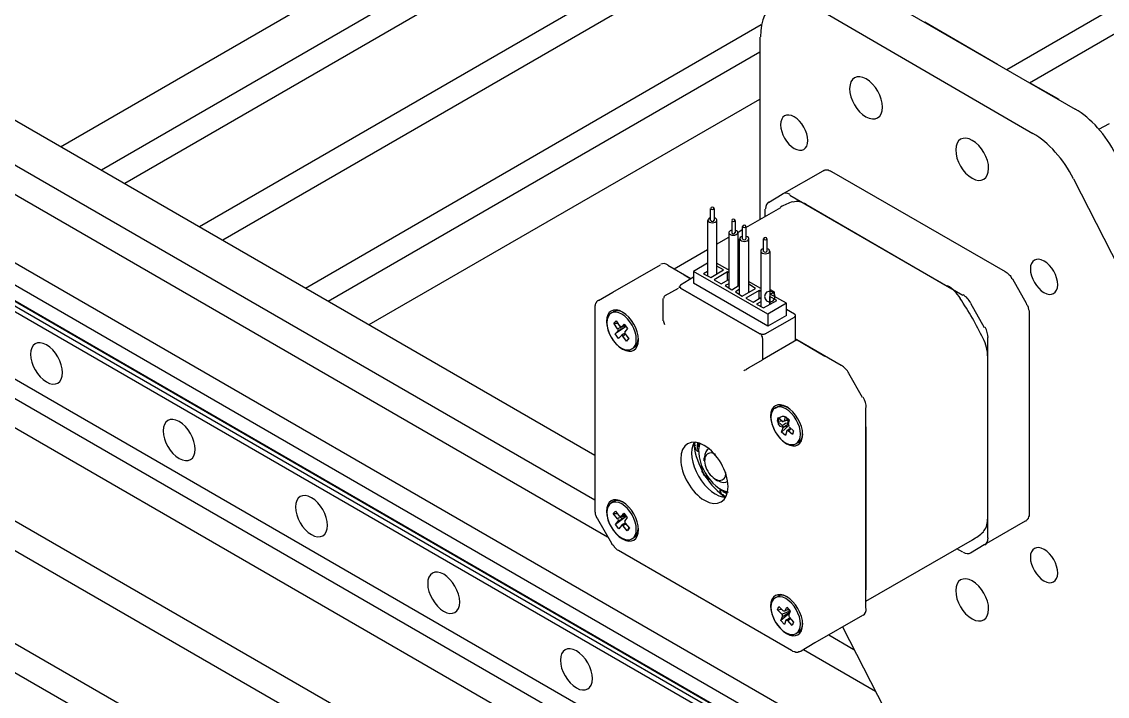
# Model space of a CAD drawing. Extents: x 23 to 317, y -101 to 289.
# Drawn here: x 76.34 to 110.6, y 90.76 to 112.04 of the extents above; entities that cross this region are included whole.
import ezdxf

# ---------------------------------------------------------------- set-up
doc = ezdxf.new("R2010")
doc.units = 0
doc.layers.get('0').update_dxf_attribs({"linetype": 'CONTINUOUS'})

msp = doc.modelspace()

# ---------------------------------------------------------------- linework, layer by layer
at = {"color": 7}
for points in [[(77.567751, 108.09387), (157.13057, 154.036483)], [(78.858526, 107.358428), (157.13057, 152.550589)], [(79.593968, 106.938175), (157.13057, 151.710084)], [(81.950385, 105.572354), (157.13057, 148.978442)], [(82.685827, 105.152102), (157.13057, 148.137937)], [(107.420693, 110.525331), (157.13057, 139.237588)], [(108.141126, 110.105078), (157.13057, 138.397083)], [(102.647824, 113.286991), (109.581992, 109.279582)], [(108.246189, 108.499113), (101.312022, 112.521531)], [(107.135522, 110.69043), (104.839141, 112.026233)], [(70.843709, 111.981206), (94.422881, 98.368024)], [(85.297396, 103.63619), (99.676038, 111.951188)], [(99.631011, 111.545944), (99.631011, 105.797489)], [(69.793078, 111.170719), (94.422881, 96.957176)], [(86.017829, 103.215938), (99.631011, 111.080665)], [(68.742446, 110.855529), (94.828125, 95.786473)], [(109.071685, 109.579763), (108.186153, 110.090069)], [(67.511707, 109.399654), (104.854151, 87.846701)], [(87.308605, 102.480496), (99.631011, 109.594772)], [(66.911346, 109.054447), (105.364457, 86.841096)], [(66.250949, 108.589167), (105.979827, 85.655383)], [(66.341003, 108.724249), (105.829737, 85.925546)], [(66.461075, 108.799294), (105.739683, 86.105654)], [(66.491093, 108.799294), (105.724674, 86.135672)], [(110.332443, 108.649203), (110.662642, 108.829312)], [(99.901174, 106.337814), (100.336435, 106.592968), (101.627211, 107.32841), (101.64222, 107.343419), (101.657229, 107.343419), (101.672238, 107.358428), (101.687247, 107.358428), (101.702256, 107.358428), (101.717265, 107.358428), (101.747283, 107.358428), (101.762292, 107.358428), (101.79231, 107.358428), (101.822328, 107.343419), (101.867355, 107.32841), (101.897373, 107.313401), (107.375666, 104.161506), (107.405684, 104.131488), (107.435702, 104.116479), (107.46572, 104.086461), (107.495738, 104.056443), (107.525756, 104.026425), (107.555774, 103.996407), (107.570783, 103.95138), (107.600801, 103.921362), (108.036063, 103.155902), (108.051072, 103.110875), (108.08109, 103.080857), (108.096099, 103.03583), (108.096099, 103.005812), (108.111108, 102.960785), (108.126117, 102.915757), (108.126117, 102.885739), (108.126117, 102.840712), (108.126117, 96.521915), (108.126117, 96.476888), (108.126117, 96.446869), (108.111108, 96.416851), (108.096099, 96.371824), (108.096099, 96.356815), (108.08109, 96.341806), (108.066081, 96.326797), (108.051072, 96.311788), (108.036063, 96.296779), (108.021054, 96.28177), (108.006045, 96.28177)], [(126.977447, 72.972761), (109.536965, 107.073256)], [(100.57658, 106.56295), (106.039863, 103.411055)], [(66.250949, 106.472895), (107.510747, 82.63857)], [(101.086886, 106.277778), (105.544565, 103.696227)], [(98.070073, 106.142697), (98.070073, 105.767471)], [(98.190145, 106.142697), (98.190145, 105.767471)], [(99.19575, 105.542336), (100.291408, 106.172715)], [(99.79611, 105.902553), (99.79611, 106.127688)], [(97.980019, 105.767471), (97.980019, 104.011416)], [(98.26519, 105.767471), (98.26519, 104.071452)], [(98.745479, 105.767471), (98.745479, 105.377237)], [(98.850542, 105.767471), (98.850542, 105.377237)], [(99.075677, 105.572354), (99.075677, 105.18212)], [(99.19575, 105.572354), (99.19575, 105.18212)], [(98.26519, 105.01702), (98.655425, 105.242156)], [(98.655425, 105.377237), (98.655425, 103.63619)], [(98.940596, 105.392246), (99.075677, 105.4823)], [(98.940596, 105.377237), (98.940596, 103.696227)], [(98.985623, 105.18212), (98.985623, 103.441073)], [(99.270795, 105.18212), (99.270795, 103.501109)], [(99.736074, 105.18212), (99.736074, 104.791885)], [(99.856147, 105.18212), (99.856147, 104.791885)], [(67.61677, 105.062047), (107.961018, 81.768047)], [(96.929387, 104.236551), (97.980019, 104.851921)], [(99.661029, 104.791885), (99.661029, 103.050839)], [(99.946201, 104.791885), (99.946201, 103.110875)], [(94.542953, 103.245956), (94.993224, 103.501109), (96.494126, 104.371632)], [(97.454703, 103.921362), (96.73427, 104.341614)], [(97.980019, 104.41666), (97.544757, 104.161506), (97.544757, 103.786281)], [(99.886165, 102.810694), (97.544757, 104.161506)], [(97.859947, 104.086461), (98.085082, 103.966389), (98.490326, 104.206533)], [(97.980019, 104.161506), (97.859947, 104.086461)], [(98.655425, 104.116479), (98.610398, 104.146497), (98.190145, 103.891344), (98.415281, 103.771272), (98.655425, 103.906353)], [(98.625407, 104.221542), (98.26519, 104.41666)], [(98.280199, 104.326605), (98.26519, 104.326605)], [(98.490326, 104.206533), (98.280199, 104.326605)], [(98.280199, 104.086461), (98.280199, 104.326605)], [(98.610398, 103.891344), (98.610398, 104.146497)], [(98.625407, 104.221542), (98.655425, 104.236551)], [(67.871923, 103.996407), (108.636424, 80.447253)], [(97.544757, 103.981398), (97.124505, 103.726245)], [(97.244577, 104.056443), (97.454703, 103.921362)], [(100.471516, 102.765667), (99.886165, 102.435469), (97.544757, 103.786281)], [(98.985623, 104.011416), (98.940596, 104.041434)], [(98.955605, 103.95138), (98.940596, 103.936371)], [(98.985623, 103.921362), (98.955605, 103.95138)], [(98.955605, 103.696227), (98.955605, 103.95138)], [(99.661029, 103.621181), (99.270795, 103.846317)], [(96.644216, 103.396046), (97.064469, 103.63619)], [(97.094487, 103.651199), (97.094487, 103.681218)], [(99.631011, 102.195324), (97.124505, 103.63619)], [(97.124505, 103.63619), (99.631011, 102.195324)], [(98.655425, 103.771272), (98.535353, 103.711236)], [(98.535353, 103.711236), (98.745479, 103.576154), (98.985623, 103.726245)], [(98.865551, 103.516118), (99.075677, 103.381037), (99.49593, 103.621181)], [(98.985623, 103.591163), (98.865551, 103.516118)], [(99.661029, 103.531127), (99.616002, 103.561145), (99.19575, 103.321001), (99.420885, 103.18592), (99.661029, 103.33601)], [(99.285804, 103.756263), (99.270795, 103.741254)], [(99.49593, 103.621181), (99.285804, 103.756263)], [(99.285804, 103.501109), (99.285804, 103.756263)], [(99.616002, 103.305992), (99.616002, 103.561145)], [(100.081282, 103.516118), (99.946201, 103.591163)], [(99.96121, 103.441073), (100.081282, 103.516118), (100.081282, 103.381037)], [(100.471516, 102.765667), (100.471516, 103.155902), (99.96121, 103.441073)], [(94.542953, 103.245956), (94.527944, 103.245956), (94.512935, 103.230947), (94.497926, 103.215938), (94.482917, 103.200929), (94.482917, 103.18592), (94.467908, 103.170911), (94.452899, 103.155902), (94.452899, 103.140893), (94.43789, 103.110875), (94.43789, 103.095866), (94.422881, 103.065848), (94.422881, 103.020821), (94.422881, 102.990803), (94.422881, 96.672005), (94.422881, 96.626978), (94.422881, 96.581951), (94.43789, 96.551933), (94.43789, 96.506906), (94.452899, 96.476888), (94.467908, 96.43186), (94.482917, 96.401842), (94.512935, 96.356815), (94.948197, 95.591355), (94.963206, 95.561337), (94.993224, 95.531319), (95.023242, 95.501301), (95.038251, 95.471283), (95.068269, 95.441265), (95.098287, 95.411247), (95.128305, 95.381229), (95.173332, 95.36622), (100.636616, 92.214326), (100.666634, 92.184308), (100.711661, 92.169299), (100.741679, 92.169299), (100.756688, 92.154289), (100.786706, 92.154289), (100.801715, 92.154289), (100.816724, 92.154289), (100.846742, 92.154289), (100.861751, 92.169299), (100.87676, 92.169299), (100.891769, 92.169299), (100.921787, 92.184308), (100.936796, 92.184308)], [(96.58418, 102.600568), (96.58418, 103.305992)], [(99.525948, 103.125884), (99.751083, 103.005812), (100.171336, 103.245956), (99.946201, 103.366028)], [(99.661029, 103.200929), (99.525948, 103.125884)], [(100.471516, 103.155902), (99.886165, 102.810694), (99.886165, 102.435469)], [(99.946201, 103.110875), (99.946201, 103.366028)], [(106.280007, 103.155902), (106.715269, 102.390442)], [(95.008233, 102.87073), (94.933188, 102.840712)], [(100.72667, 102.810694), (100.471516, 102.960785)], [(100.756688, 101.970189), (100.756688, 102.765667)], [(95.023242, 102.525523), (95.098287, 102.600568), (95.218359, 102.42046)], [(95.383458, 102.450478), (95.338431, 102.435469), (95.278395, 102.405451), (95.218359, 102.375433), (95.173332, 102.360424), (95.143314, 102.345415), (95.023242, 102.525523), (95.143314, 102.525523)], [(95.413476, 102.42046), (95.068269, 102.195324), (95.158323, 102.285379), (95.188341, 102.300388), (95.218359, 102.315397), (95.248377, 102.345415), (95.293404, 102.360424), (95.35344, 102.390442), (95.398467, 102.435469)], [(95.383458, 102.465487), (95.323422, 102.435469), (95.263386, 102.405451), (95.35344, 102.495505)], [(95.35344, 102.495505), (95.458503, 102.360424)], [(99.79611, 102.195324), (100.72667, 102.72064)], [(95.173332, 102.045234), (95.068269, 102.195324)], [(95.383458, 102.210333), (95.323422, 102.180315), (95.263386, 102.135288), (95.173332, 102.045234)], [(95.488521, 102.045234), (95.428485, 101.95518), (95.308413, 102.120279), (95.35344, 102.150297), (95.383458, 102.180315)], [(95.458503, 102.360424), (95.368449, 102.255361)], [(95.383458, 102.195324), (95.503531, 102.030225), (95.428485, 101.95518)], [(106.820332, 102.075252), (106.820332, 95.741445)], [(95.653621, 101.745054), (95.593585, 101.715036)], [(99.721065, 102.045234), (99.721065, 101.369828)], [(102.197554, 101.18972), (100.801715, 102.000207), (99.721065, 101.369828)], [(100.756688, 102.030225), (101.687247, 101.4899)], [(106.820332, 101.474891), (106.820332, 96.341806)], [(67.61677, 101.204729), (110.37747, 76.51489)], [(99.135714, 101.024621), (99.150723, 101.03963), (99.165732, 101.054639), (99.180741, 101.054639), (99.210759, 101.069648), (99.225768, 101.084657), (99.240777, 101.099666), (99.270795, 101.114675), (99.285804, 101.114675), (99.300813, 101.129684)], [(99.300813, 101.129684), (99.721065, 101.369828)], [(102.87296, 100.184116), (102.437698, 100.934567)], [(67.871923, 100.12408), (110.37747, 75.58433)], [(100.186345, 99.883935), (100.126309, 99.838908)], [(102.978023, 93.535119), (102.978023, 99.853917)], [(100.186345, 99.433665), (100.216363, 99.553737), (100.366453, 99.418656)], [(100.546562, 99.403647), (100.501534, 99.373629), (100.441498, 99.35862), (100.396471, 99.328601), (100.336435, 99.298583), (100.186345, 99.433665), (100.336435, 99.448674)], [(100.546562, 99.298583), (100.321426, 99.088457), (100.366453, 99.238547), (100.41148, 99.268565), (100.456507, 99.298583), (100.486525, 99.313592), (100.531552, 99.34361)], [(100.546562, 99.493701), (100.501534, 99.478692), (100.471516, 99.463683), (100.441498, 99.448674), (100.41148, 99.433665), (100.441498, 99.583755)], [(100.441498, 99.583755), (100.561571, 99.478692)], [(100.471516, 99.463683), (100.561571, 99.463683)], [(100.561571, 99.478692), (100.531552, 99.328601)], [(100.441498, 98.983394), (100.321426, 99.088457)], [(100.606598, 99.208529), (100.57658, 99.19352), (100.546562, 99.178511), (100.516543, 99.148493), (100.486525, 99.133484), (100.441498, 98.983394)], [(100.666634, 99.013412), (100.531552, 99.133484), (100.57658, 99.163502), (100.621607, 99.208529)], [(100.561571, 99.253556), (100.696652, 99.133484), (100.666634, 99.013412)], [(102.978023, 99.253556), (102.978023, 94.120471)], [(97.589784, 98.773268), (97.574775, 98.74325), (97.574775, 98.728241), (97.574775, 98.698223), (97.574775, 98.683214), (97.574775, 98.668205), (97.574775, 98.638187), (97.574775, 98.623177), (97.589784, 98.608168), (97.589784, 98.593159), (97.604793, 98.563141), (97.604793, 98.548132), (97.619802, 98.533123), (97.634811, 98.518114), (97.64982, 98.518114), (97.64982, 98.503105), (97.66483, 98.488096)], [(97.694848, 98.533123), (97.679839, 98.563141), (97.66483, 98.57815), (97.66483, 98.608168), (97.66483, 98.638187), (97.66483, 98.668205), (97.66483, 98.698223), (97.679839, 98.713232), (97.679839, 98.74325)], [(97.694848, 98.623177), (97.694848, 98.653196), (97.694848, 98.683214), (97.694848, 98.713232), (97.709857, 98.74325)], [(100.831733, 98.758259), (100.771697, 98.713232)], [(98.025046, 98.563141), (97.995028, 98.548132)], [(97.784902, 98.022817), (97.784902, 97.992799), (97.784902, 97.962781), (97.784902, 97.932763), (97.799911, 97.887735), (97.799911, 97.857717), (97.81492, 97.827699), (97.829929, 97.81269), (97.844938, 97.782672), (97.859947, 97.752654), (97.874956, 97.722636), (97.904974, 97.707627), (97.919983, 97.677609), (97.950001, 97.6626), (97.96501, 97.647591), (97.995028, 97.617573), (98.025046, 97.602564)], [(97.874956, 98.187916), (97.874956, 98.27797)], [(98.220163, 97.602564), (98.295208, 97.557537)], [(98.370253, 97.272366), (98.370253, 97.257357), (98.370253, 97.242348), (98.385263, 97.227339), (98.385263, 97.21233), (98.400272, 97.182311), (98.400272, 97.167302), (98.415281, 97.152293), (98.43029, 97.137284), (98.445299, 97.122275), (98.460308, 97.122275), (98.475317, 97.107266), (98.490326, 97.092257), (98.505335, 97.077248), (98.535353, 97.077248), (98.550362, 97.062239), (98.565371, 97.062239)], [(98.610398, 97.152293), (98.58038, 97.167302), (98.550362, 97.167302), (98.520344, 97.182311), (98.490326, 97.197321), (98.475317, 97.21233), (98.460308, 97.227339), (98.43029, 97.242348), (98.415281, 97.272366)], [(98.610398, 97.542528), (98.595389, 97.527519)], [(98.610398, 97.182311), (98.58038, 97.182311), (98.550362, 97.197321), (98.520344, 97.21233), (98.505335, 97.227339)], [(95.008233, 96.89714), (94.933188, 96.852113)], [(95.008233, 96.521915), (95.083278, 96.59696), (95.20335, 96.43186)], [(95.398467, 96.461878), (95.338431, 96.43186), (95.278395, 96.416851), (95.218359, 96.386833), (95.173332, 96.371824), (95.143314, 96.356815), (95.008233, 96.521915), (95.143314, 96.521915)], [(95.413476, 96.43186), (95.083278, 96.176707), (95.158323, 96.28177), (95.188341, 96.311788), (95.233368, 96.326797), (95.263386, 96.341806), (95.293404, 96.371824), (95.323422, 96.386833), (95.35344, 96.401842), (95.413476, 96.43186)], [(95.368449, 96.491897), (95.323422, 96.461878), (95.293404, 96.446869), (95.263386, 96.43186), (95.338431, 96.536924)], [(95.338431, 96.536924), (95.443494, 96.401842)], [(95.443494, 96.401842), (95.368449, 96.296779)], [(108.006045, 96.28177), (106.715269, 95.531319), (106.280007, 95.276166)], [(95.188341, 96.041626), (95.083278, 96.176707)], [(95.383458, 96.221734), (95.323422, 96.191716), (95.263386, 96.146689), (95.188341, 96.041626)], [(95.503531, 96.071644), (95.443494, 95.98159), (95.323422, 96.13168), (95.35344, 96.161698), (95.398467, 96.191716)], [(95.383458, 96.221734), (95.51854, 96.056635), (95.443494, 95.98159)], [(70.648592, 95.591355), (110.37747, 72.642562)], [(95.653621, 95.756455), (95.593585, 95.726436)], [(102.978023, 93.760255), (106.340044, 95.696418)], [(106.039863, 95.306184), (105.844746, 95.411247)], [(70.813691, 94.570742), (110.37747, 71.727012)], [(100.186345, 93.895336), (100.126309, 93.865318)], [(100.186345, 93.490092), (100.231372, 93.595155), (100.381462, 93.445065)], [(100.591589, 93.460074), (100.531552, 93.430056), (100.501534, 93.415047), (100.471516, 93.400038), (100.426489, 93.385029), (100.396471, 93.37002), (100.366453, 93.355011), (100.336435, 93.340002), (100.186345, 93.490092), (100.321426, 93.505101)], [(100.546562, 93.505101), (100.516543, 93.490092), (100.486525, 93.475083), (100.456507, 93.460074), (100.426489, 93.445065), (100.486525, 93.565137)], [(100.486525, 93.565137), (100.591589, 93.445065)], [(100.561571, 93.37002), (100.291408, 93.144885), (100.351444, 93.279966), (100.381462, 93.294975), (100.41148, 93.309984), (100.471516, 93.355011), (100.531552, 93.385029), (100.591589, 93.430056)], [(100.57658, 93.234939), (100.531552, 93.189912), (100.456507, 93.159894), (100.41148, 93.024813)], [(100.651625, 92.994795), (100.516543, 93.144885), (100.561571, 93.174903), (100.591589, 93.204921)], [(100.591589, 93.445065), (100.546562, 93.324993)], [(100.561571, 93.249948), (100.696652, 93.099858), (100.651625, 92.994795)], [(102.87296, 93.309984), (101.372058, 92.439461), (100.936796, 92.184308)], [(100.41148, 93.024813), (100.291408, 93.144885)], [(102.242581, 92.949768), (109.987236, 77.820675)], [(100.831733, 92.769659), (100.771697, 92.739641)], [(101.807319, 92.694614), (102.602797, 92.229335)], [(101.011841, 92.229335), (103.278203, 90.92355)]]:
    msp.add_lwpolyline(points, dxfattribs=at)
for points in [[(100.1113, 103.366028), (100.096291, 103.441073), (100.051264, 103.501109), (99.976219, 103.531127), (99.916183, 103.531127), (99.841138, 103.501109), (99.79611, 103.441073), (99.781101, 103.366028), (99.79611, 103.290983), (99.841138, 103.230947), (99.916183, 103.200929), (99.976219, 103.200929), (100.051264, 103.230947), (100.096291, 103.290983), (100.1113, 103.366028), (100.1113, 103.366028)], [(100.531552, 99.418656), (100.516543, 99.493701), (100.471516, 99.553737), (100.396471, 99.583755), (100.336435, 99.583755), (100.26139, 99.553737), (100.216363, 99.493701), (100.201354, 99.418656), (100.216363, 99.34361), (100.26139, 99.283574), (100.336435, 99.253556), (100.396471, 99.253556), (100.471516, 99.283574), (100.516543, 99.34361), (100.531552, 99.418656), (100.531552, 99.418656)]]:
    msp.add_lwpolyline(points, close=True, dxfattribs=at)
for points in [[(101.315614, 112.520705), (100.394661, 113.054993), (99.649834, 112.625), (99.651995, 111.560287)], [(102.990129, 110.229297), (102.703327, 110.391972), (102.468768, 110.25656), (102.466227, 109.926845)], [(103.504828, 109.337744), (103.507369, 109.667459), (103.276931, 110.066621), (102.990129, 110.229297)], [(102.466227, 109.926845), (102.463685, 109.597129), (102.694124, 109.197968), (102.980926, 109.035292)], [(102.980926, 109.035292), (103.267727, 108.872616), (103.502286, 109.008029), (103.504828, 109.337744)], [(110.864362, 107.849071), (110.546639, 108.469398), (110.078482, 108.992802), (109.585584, 109.278756)], [(100.72026, 109.033577), (100.482283, 109.170296), (100.288875, 109.05864), (100.288271, 108.784187)], [(101.15006, 108.289084), (101.150665, 108.563538), (100.958237, 108.896858), (100.72026, 109.033577)], [(100.288271, 108.784187), (100.287666, 108.509734), (100.480094, 108.176413), (100.718071, 108.039694)], [(100.718071, 108.039694), (100.956047, 107.902976), (101.149455, 108.014631), (101.15006, 108.289084)], [(106.337141, 108.293133), (106.050339, 108.455809), (105.81578, 108.320396), (105.813239, 107.990681)], [(106.851839, 107.40158), (106.854381, 107.731295), (106.623943, 108.130457), (106.337141, 108.293133)], [(109.528559, 107.083611), (109.210837, 107.703938), (108.742679, 108.227342), (108.249781, 108.513296)], [(105.813239, 107.990681), (105.810697, 107.660966), (106.041136, 107.261804), (106.327937, 107.099128)], [(106.327937, 107.099128), (106.614739, 106.936453), (106.849298, 107.071865), (106.851839, 107.40158)], [(100.586978, 106.582918), (100.497552, 106.63367), (100.411483, 106.641497), (100.347706, 106.604679)], [(98.174759, 106.176734), (98.154244, 106.191387), (98.120983, 106.191387), (98.100468, 106.176734)], [(99.912445, 106.349525), (99.848668, 106.312706), (99.812407, 106.234257), (99.81164, 106.131436)], [(100.673447, 106.358746), (100.538144, 106.31447), (100.409373, 106.257094), (100.287838, 106.186931)], [(101.098236, 106.272943), (100.949029, 106.358108), (100.803841, 106.38322), (100.685878, 106.344267)], [(98.0782, 105.850017), (98.017265, 105.833847), (97.984013, 105.795287), (97.998308, 105.757372)], [(98.100468, 106.176734), (98.079953, 106.16208), (98.079953, 106.138322), (98.100468, 106.123669)], [(98.100468, 106.123669), (98.120983, 106.109015), (98.154244, 106.109015), (98.174759, 106.123669)], [(98.174759, 106.123669), (98.195274, 106.138322), (98.195274, 106.16208), (98.174759, 106.176734)], [(98.27692, 105.757372), (98.291214, 105.795287), (98.257962, 105.833847), (98.197028, 105.850017)], [(97.998308, 105.757372), (98.012602, 105.719457), (98.070583, 105.692426), (98.137614, 105.692426)], [(98.085082, 105.774976), (98.085082, 105.754253), (98.108601, 105.737453), (98.137614, 105.737453)], [(98.137614, 105.737453), (98.166626, 105.737453), (98.190145, 105.754253), (98.190145, 105.774976)], [(98.137614, 105.692426), (98.204645, 105.692426), (98.262625, 105.719457), (98.27692, 105.757372)], [(98.760865, 105.801508), (98.74035, 105.786855), (98.74035, 105.763097), (98.760865, 105.748443)], [(98.835156, 105.801508), (98.814641, 105.816162), (98.78138, 105.816162), (98.760865, 105.801508)], [(98.760865, 105.748443), (98.78138, 105.73379), (98.814641, 105.73379), (98.835156, 105.748443)], [(98.835156, 105.748443), (98.855671, 105.763097), (98.855671, 105.786855), (98.835156, 105.801508)], [(99.106073, 105.606391), (99.085558, 105.591738), (99.085558, 105.56798), (99.106073, 105.553326)], [(99.180363, 105.606391), (99.159849, 105.621045), (99.126587, 105.621045), (99.106073, 105.606391)], [(99.106073, 105.553326), (99.126587, 105.538673), (99.159849, 105.538673), (99.180363, 105.553326)], [(99.180363, 105.553326), (99.200878, 105.56798), (99.200878, 105.591738), (99.180363, 105.606391)], [(98.738596, 105.459783), (98.677662, 105.443612), (98.64441, 105.405052), (98.658705, 105.367138)], [(98.658705, 105.367138), (98.672999, 105.329223), (98.73098, 105.302192), (98.798011, 105.302192)], [(98.745479, 105.384741), (98.745479, 105.364018), (98.768998, 105.347219), (98.798011, 105.347219)], [(98.798011, 105.347219), (98.827023, 105.347219), (98.850542, 105.364018), (98.850542, 105.384741)], [(98.798011, 105.302192), (98.865042, 105.302192), (98.923022, 105.329223), (98.937317, 105.367138)], [(98.937317, 105.367138), (98.951611, 105.405052), (98.918359, 105.443612), (98.857425, 105.459783)], [(99.083804, 105.264666), (99.022869, 105.248495), (98.989618, 105.209935), (99.003912, 105.17202)], [(99.003912, 105.17202), (99.018207, 105.134106), (99.076187, 105.107075), (99.143218, 105.107075)], [(99.090686, 105.189624), (99.090686, 105.168901), (99.114206, 105.152102), (99.143218, 105.152102)], [(99.143218, 105.152102), (99.172231, 105.152102), (99.19575, 105.168901), (99.19575, 105.189624)], [(99.143218, 105.107075), (99.210249, 105.107075), (99.26823, 105.134106), (99.282524, 105.17202)], [(99.282524, 105.17202), (99.296818, 105.209935), (99.263567, 105.248495), (99.202632, 105.264666)], [(99.76647, 105.216157), (99.745955, 105.201503), (99.745955, 105.177745), (99.76647, 105.163092)], [(99.84076, 105.216157), (99.820246, 105.23081), (99.786984, 105.23081), (99.76647, 105.216157)], [(99.76647, 105.163092), (99.786984, 105.148438), (99.820246, 105.148438), (99.84076, 105.163092)], [(99.84076, 105.163092), (99.861275, 105.177745), (99.861275, 105.201503), (99.84076, 105.216157)], [(99.744201, 104.874431), (99.683266, 104.858261), (99.650015, 104.819701), (99.664309, 104.781786)], [(99.942921, 104.781786), (99.957215, 104.819701), (99.923964, 104.858261), (99.863029, 104.874431)], [(99.664309, 104.781786), (99.678604, 104.743871), (99.736584, 104.71684), (99.803615, 104.71684)], [(99.751083, 104.79939), (99.751083, 104.778666), (99.774603, 104.761867), (99.803615, 104.761867)], [(99.803615, 104.761867), (99.832627, 104.761867), (99.856147, 104.778666), (99.856147, 104.79939)], [(99.803615, 104.71684), (99.870646, 104.71684), (99.928626, 104.743871), (99.942921, 104.781786)], [(108.599996, 104.485844), (108.362019, 104.622563), (108.168611, 104.510907), (108.168006, 104.236454)], [(109.029796, 103.741351), (109.030401, 104.015804), (108.837973, 104.349125), (108.599996, 104.485844)], [(96.744669, 104.361582), (96.655242, 104.412334), (96.569174, 104.420162), (96.505397, 104.383343)], [(108.168006, 104.236454), (108.167402, 103.962001), (108.35983, 103.62868), (108.597806, 103.491961)], [(97.133574, 103.646453), (97.11205, 103.658403), (97.091242, 103.660085), (97.075729, 103.651129)], [(97.142466, 103.73648), (97.098506, 103.710104), (97.098506, 103.66734), (97.142466, 103.640964)], [(105.966636, 103.307925), (105.849734, 103.480936), (105.705122, 103.621236), (105.555915, 103.7064)], [(108.597806, 103.491961), (108.835783, 103.355242), (109.029191, 103.466898), (109.029796, 103.741351)], [(96.655476, 103.410985), (96.620646, 103.390877), (96.599189, 103.353714), (96.599189, 103.313497)], [(106.680209, 102.043045), (106.467496, 102.479108), (106.222854, 102.902872), (105.951596, 103.305137)], [(106.287838, 103.16715), (106.225147, 103.275743), (106.139688, 103.365262), (106.050262, 103.416014)], [(95.301625, 102.875388), (95.02283, 103.035918), (94.796502, 102.905257), (94.796106, 102.583548)], [(95.274449, 102.813002), (95.017529, 102.959088), (94.80766, 102.837929), (94.805695, 102.542387)], [(95.313794, 102.869262), (95.197648, 102.929336), (95.08731, 102.936139), (95.0045, 102.888332)], [(95.736086, 102.013361), (95.738052, 102.308904), (95.53137, 102.666915), (95.274449, 102.813002)], [(95.805712, 102.002218), (95.806107, 102.323926), (95.58042, 102.714858), (95.301625, 102.875388)], [(100.723717, 102.725413), (100.767678, 102.75179), (100.767678, 102.794554), (100.723717, 102.82093)], [(94.796106, 102.583548), (94.79571, 102.26184), (95.021397, 101.870908), (95.300192, 101.710378)], [(94.805695, 102.542387), (94.803729, 102.246844), (95.010411, 101.888833), (95.267332, 101.742747)], [(95.281473, 102.405137), (95.264113, 102.415604), (95.246616, 102.421589), (95.230294, 102.422643)], [(96.590993, 102.604237), (96.591331, 102.567056), (96.60438, 102.523896), (96.627267, 102.484251)], [(95.155848, 102.347236), (95.154251, 102.328031), (95.156604, 102.306706), (95.16273, 102.28486)], [(95.260308, 102.150611), (95.277669, 102.140144), (95.295166, 102.134159), (95.311488, 102.133105)], [(95.385933, 102.208512), (95.38753, 102.227717), (95.385177, 102.249042), (95.379051, 102.270888)], [(99.719673, 102.052709), (99.720537, 102.103968), (99.684902, 102.165694), (99.64008, 102.190578)], [(99.648973, 102.200098), (99.692933, 102.173721), (99.764207, 102.173721), (99.808167, 102.200098)], [(106.834821, 102.071504), (106.835589, 102.174326), (106.8008, 102.293097), (106.738109, 102.40169)], [(77.125701, 101.839765), (76.846906, 102.000296), (76.620577, 101.869635), (76.620181, 101.547926)], [(77.629787, 100.966595), (77.630183, 101.288304), (77.404496, 101.679235), (77.125701, 101.839765)], [(95.267332, 101.742747), (95.524252, 101.59666), (95.734121, 101.717819), (95.736086, 102.013361)], [(95.300192, 101.710378), (95.578987, 101.549848), (95.805316, 101.680509), (95.805712, 102.002218)], [(95.657353, 101.75747), (95.740163, 101.805277), (95.789447, 101.90423), (95.795504, 102.034853)], [(106.819548, 101.491852), (106.820408, 101.663651), (106.771223, 101.859042), (106.679855, 102.046793)], [(76.620181, 101.547926), (76.619786, 101.226218), (76.845473, 100.835286), (77.124268, 100.674756)], [(102.445529, 100.945815), (102.382838, 101.054408), (102.297379, 101.143927), (102.207952, 101.194679)], [(77.124268, 100.674756), (77.403063, 100.514226), (77.629392, 100.644887), (77.629787, 100.966595)], [(100.479738, 99.888593), (100.200943, 100.049123), (99.974614, 99.918462), (99.974218, 99.596753)], [(102.992512, 99.865178), (102.993279, 99.968), (102.958491, 100.086771), (102.8958, 100.195364)], [(100.452562, 99.826206), (100.195641, 99.972293), (99.985773, 99.851134), (99.983807, 99.555592)], [(100.506916, 99.867458), (100.390769, 99.927532), (100.280431, 99.934335), (100.197621, 99.886528)], [(100.914199, 99.026566), (100.916164, 99.322109), (100.709482, 99.68012), (100.452562, 99.826206)], [(100.983824, 99.015423), (100.98422, 99.337131), (100.758532, 99.728063), (100.479738, 99.888593)], [(81.313218, 99.423313), (81.034423, 99.583843), (80.808094, 99.453182), (80.807698, 99.131474)], [(81.817304, 98.550143), (81.8177, 98.871851), (81.592013, 99.262783), (81.313218, 99.423313)], [(99.974218, 99.596753), (99.973822, 99.275045), (100.199509, 98.884113), (100.478304, 98.723583)], [(99.983807, 99.555592), (99.981842, 99.260049), (100.188524, 98.902038), (100.445444, 98.755951)], [(100.416133, 99.434995), (100.399419, 99.437587), (100.384046, 99.43523), (100.371163, 99.428101)], [(100.559756, 99.273903), (100.554796, 99.295621), (100.546118, 99.317644), (100.534371, 99.338321)], [(80.807698, 99.131474), (80.807303, 98.809765), (81.03299, 98.418834), (81.311785, 98.258303)], [(100.338249, 99.308254), (100.34321, 99.286537), (100.351888, 99.264514), (100.363635, 99.243837)], [(100.445444, 98.755951), (100.702365, 98.609865), (100.912233, 98.731024), (100.914199, 99.026566)], [(100.478304, 98.723583), (100.757099, 98.563053), (100.983428, 98.693714), (100.983824, 99.015423)], [(100.481873, 99.147163), (100.498586, 99.144571), (100.51396, 99.146928), (100.526843, 99.154057)], [(100.850475, 98.755666), (100.933285, 98.803473), (100.982569, 98.902426), (100.988625, 99.033048)], [(97.880622, 98.66807), (97.468434, 98.907256), (97.135113, 98.714828), (97.136129, 98.23827)], [(97.560008, 98.774775), (97.416187, 98.526196), (97.473108, 98.091541), (97.701232, 97.696389)], [(97.548018, 98.766497), (97.561062, 98.484457), (97.654029, 98.169496), (97.811844, 97.872686)], [(97.551473, 98.769421), (97.558779, 98.730941), (97.571948, 98.69381), (97.59052, 98.659325)], [(97.740633, 98.741294), (97.650641, 98.502256), (97.714817, 98.138952), (97.905327, 97.808955)], [(98.628792, 97.372102), (98.627776, 97.848659), (98.292809, 98.428884), (97.880622, 98.66807)], [(81.311785, 98.258303), (81.59058, 98.097773), (81.816909, 98.228434), (81.817304, 98.550143)], [(97.679176, 98.492502), (97.684129, 98.48897), (97.689157, 98.485545), (97.694257, 98.482228)], [(97.919388, 98.32994), (97.863342, 98.215173), (97.890224, 98.029453), (97.987197, 97.861478)], [(98.032185, 98.571241), (97.938869, 98.53449), (97.885493, 98.431212), (97.886316, 98.288996)], [(98.241259, 98.381725), (98.103039, 98.465237), (97.975434, 98.444707), (97.919388, 98.32994)], [(97.136129, 98.23827), (97.137144, 97.761712), (97.472112, 97.181487), (97.884299, 96.942302)], [(97.8, 97.977112), (97.802799, 97.846233), (97.872297, 97.725863), (97.984245, 97.658003)], [(97.701232, 97.696389), (97.929356, 97.301236), (98.277299, 97.03459), (98.564486, 97.034834)], [(97.901843, 97.716792), (98.079961, 97.431704), (98.306226, 97.193697), (98.543948, 97.041364)], [(97.905327, 97.808955), (98.095836, 97.478958), (98.378362, 97.241709), (98.630368, 97.200109)], [(97.987197, 97.861478), (98.08417, 97.693503), (98.231559, 97.577352), (98.358973, 97.568498)], [(98.358973, 97.568498), (98.486386, 97.559643), (98.567975, 97.659882), (98.564773, 97.82134)], [(97.884299, 96.942302), (98.296487, 96.703116), (98.629807, 96.895544), (98.628792, 97.372102)], [(98.305503, 97.562886), (98.428249, 97.491058), (98.544379, 97.485636), (98.622868, 97.548069)], [(98.370853, 97.302227), (98.371175, 97.296152), (98.371627, 97.290085), (98.372208, 97.284029)], [(85.485726, 97.02187), (85.206931, 97.1824), (84.980602, 97.051739), (84.980206, 96.73003)], [(85.989812, 96.1487), (85.990208, 96.470408), (85.764521, 96.86134), (85.485726, 97.02187)], [(95.301625, 96.886789), (95.02283, 97.047319), (94.796502, 96.916658), (94.796106, 96.594949)], [(95.274449, 96.824402), (95.017529, 96.970488), (94.80766, 96.84933), (94.805695, 96.553788)], [(95.313794, 96.880663), (95.197648, 96.940736), (95.08731, 96.947539), (95.0045, 96.899733)], [(98.472363, 97.123811), (98.492942, 97.090485), (98.518515, 97.060515), (98.548187, 97.034949)], [(84.980206, 96.73003), (84.97981, 96.408322), (85.205498, 96.01739), (85.484292, 95.85686)], [(94.796106, 96.594949), (94.79571, 96.273241), (95.021397, 95.882309), (95.300192, 95.721779)], [(95.736086, 96.024762), (95.738052, 96.320305), (95.53137, 96.678316), (95.274449, 96.824402)], [(95.805712, 96.013618), (95.806107, 96.335327), (95.58042, 96.726259), (95.301625, 96.886789)], [(94.805695, 96.553788), (94.803729, 96.258245), (95.010411, 95.900234), (95.267332, 95.754147)], [(95.155362, 96.34648), (95.15539, 96.326384), (95.159362, 96.304595), (95.166982, 96.282745)], [(95.270711, 96.422445), (95.253277, 96.431078), (95.236076, 96.43505), (95.220395, 96.434065)], [(95.386419, 96.232069), (95.386392, 96.252165), (95.382419, 96.273955), (95.374799, 96.295804)], [(106.675111, 95.950992), (106.767833, 96.033669), (106.818688, 96.171958), (106.819548, 96.343757)], [(85.484292, 95.85686), (85.763087, 95.69633), (85.989416, 95.826991), (85.989812, 96.1487)], [(95.267332, 95.754147), (95.524252, 95.608061), (95.734121, 95.729219), (95.736086, 96.024762)], [(95.27107, 96.156104), (95.288504, 96.147472), (95.305706, 96.143499), (95.321386, 96.144485)], [(95.300192, 95.721779), (95.578987, 95.561249), (95.805316, 95.69191), (95.805712, 96.013618)], [(95.657353, 95.768871), (95.740163, 95.816678), (95.789447, 95.915631), (95.795504, 96.046253)], [(106.343614, 95.697212), (106.46515, 95.767375), (106.57923, 95.850198), (106.685232, 95.945229)], [(106.734016, 95.534617), (106.797793, 95.571436), (106.834054, 95.649885), (106.834821, 95.752707)], [(106.044474, 95.301225), (106.1339, 95.250473), (106.219969, 95.242645), (106.283746, 95.279464)], [(108.599996, 95.390377), (108.362019, 95.527096), (108.168611, 95.41544), (108.168006, 95.140987)], [(109.029796, 94.645885), (109.030401, 94.920338), (108.837973, 95.253658), (108.599996, 95.390377)], [(108.168006, 95.140987), (108.167402, 94.866534), (108.35983, 94.533213), (108.597806, 94.396494)], [(89.658234, 94.605417), (89.379439, 94.765948), (89.15311, 94.635287), (89.152714, 94.313578)], [(90.16232, 93.732247), (90.162716, 94.053956), (89.937028, 94.444887), (89.658234, 94.605417)], [(106.337141, 94.39478), (106.050339, 94.557455), (105.81578, 94.422043), (105.813239, 94.092328)], [(108.597806, 94.396494), (108.835783, 94.259776), (109.029191, 94.371431), (109.029796, 94.645885)], [(89.152714, 94.313578), (89.152318, 93.991869), (89.378005, 93.600938), (89.6568, 93.440408)], [(106.851839, 93.503227), (106.854381, 93.832942), (106.623943, 94.232104), (106.337141, 94.39478)], [(100.479738, 93.899993), (100.200943, 94.060524), (99.974614, 93.929863), (99.974218, 93.608154)], [(100.452562, 93.837607), (100.195641, 93.983693), (99.985773, 93.862535), (99.983807, 93.566992)], [(100.506916, 93.893868), (100.390769, 93.953941), (100.280431, 93.960744), (100.197621, 93.912938)], [(100.983824, 93.026823), (100.98422, 93.348532), (100.758532, 93.739463), (100.479738, 93.899993)], [(105.813239, 94.092328), (105.810697, 93.762612), (106.041136, 93.363451), (106.327937, 93.200775)], [(89.6568, 93.440408), (89.935595, 93.279878), (90.161924, 93.410539), (90.16232, 93.732247)], [(99.974218, 93.608154), (99.973822, 93.286446), (100.199509, 92.895514), (100.478304, 92.734984)], [(99.983807, 93.566992), (99.981842, 93.27145), (100.188524, 92.913438), (100.445444, 92.767352)], [(100.914199, 93.037967), (100.916164, 93.33351), (100.709482, 93.691521), (100.452562, 93.837607)], [(102.891707, 93.313282), (102.955484, 93.350101), (102.991744, 93.42855), (102.992512, 93.531372)], [(100.334438, 93.342259), (100.336686, 93.321227), (100.342816, 93.299109), (100.352371, 93.277563)], [(100.434111, 93.441851), (100.416823, 93.447854), (100.400267, 93.449019), (100.385685, 93.445259)], [(100.463895, 93.163108), (100.481183, 93.157105), (100.497738, 93.15594), (100.512321, 93.1597)], [(100.563567, 93.2627), (100.56132, 93.283732), (100.555189, 93.30585), (100.545634, 93.327396)], [(106.327937, 93.200775), (106.614739, 93.038099), (106.849298, 93.173511), (106.851839, 93.503227)], [(100.445444, 92.767352), (100.702365, 92.621266), (100.912233, 92.742424), (100.914199, 93.037967)], [(100.478304, 92.734984), (100.757099, 92.574454), (100.983428, 92.705115), (100.983824, 93.026823)], [(100.850475, 92.782076), (100.933285, 92.829882), (100.982569, 92.928836), (100.988625, 93.059458)], [(93.84575, 92.188965), (93.566955, 92.349495), (93.340626, 92.218834), (93.340231, 91.897126)], [(94.349837, 91.315795), (94.350232, 91.637503), (94.124545, 92.028435), (93.84575, 92.188965)], [(93.340231, 91.897126), (93.339835, 91.575417), (93.565522, 91.184485), (93.844317, 91.023955)], [(93.844317, 91.023955), (94.123112, 90.863425), (94.349441, 90.994086), (94.349837, 91.315795)]]:
    msp.add_open_spline(points, degree=3, dxfattribs=at)

doc.saveas('drawing.dxf')
